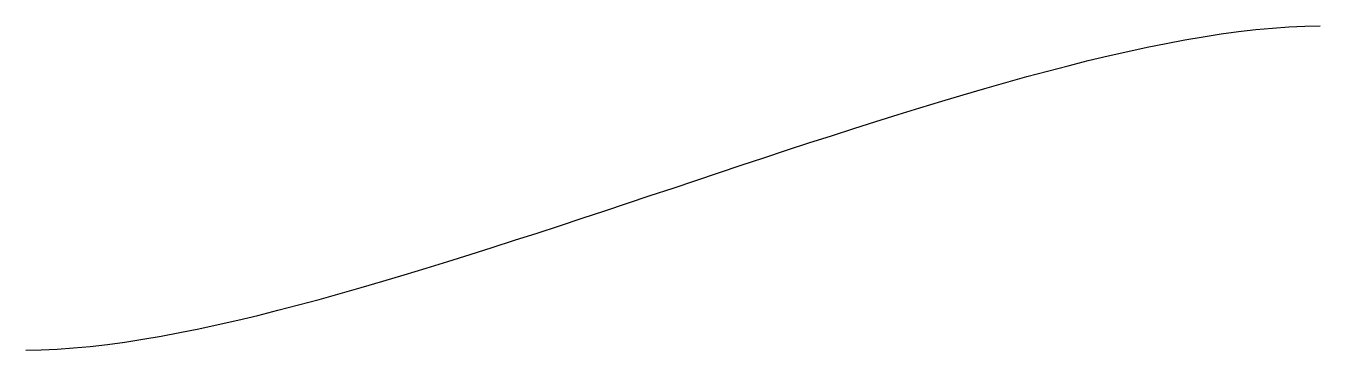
# Model space of a CAD drawing. Header units: inches. Extents: x 0 to 4, y 0 to 1.
import ezdxf

# ---------------------------------------------------------------- set-up
doc = ezdxf.new("R2010")
doc.units = ezdxf.units.IN

msp = doc.modelspace()

# ---------------------------------------------------------------- linework, layer by layer
msp.add_open_spline([(0, 0), (1, 0), (3, 1), (4, 1)], degree=3)

doc.saveas('drawing.dxf')
